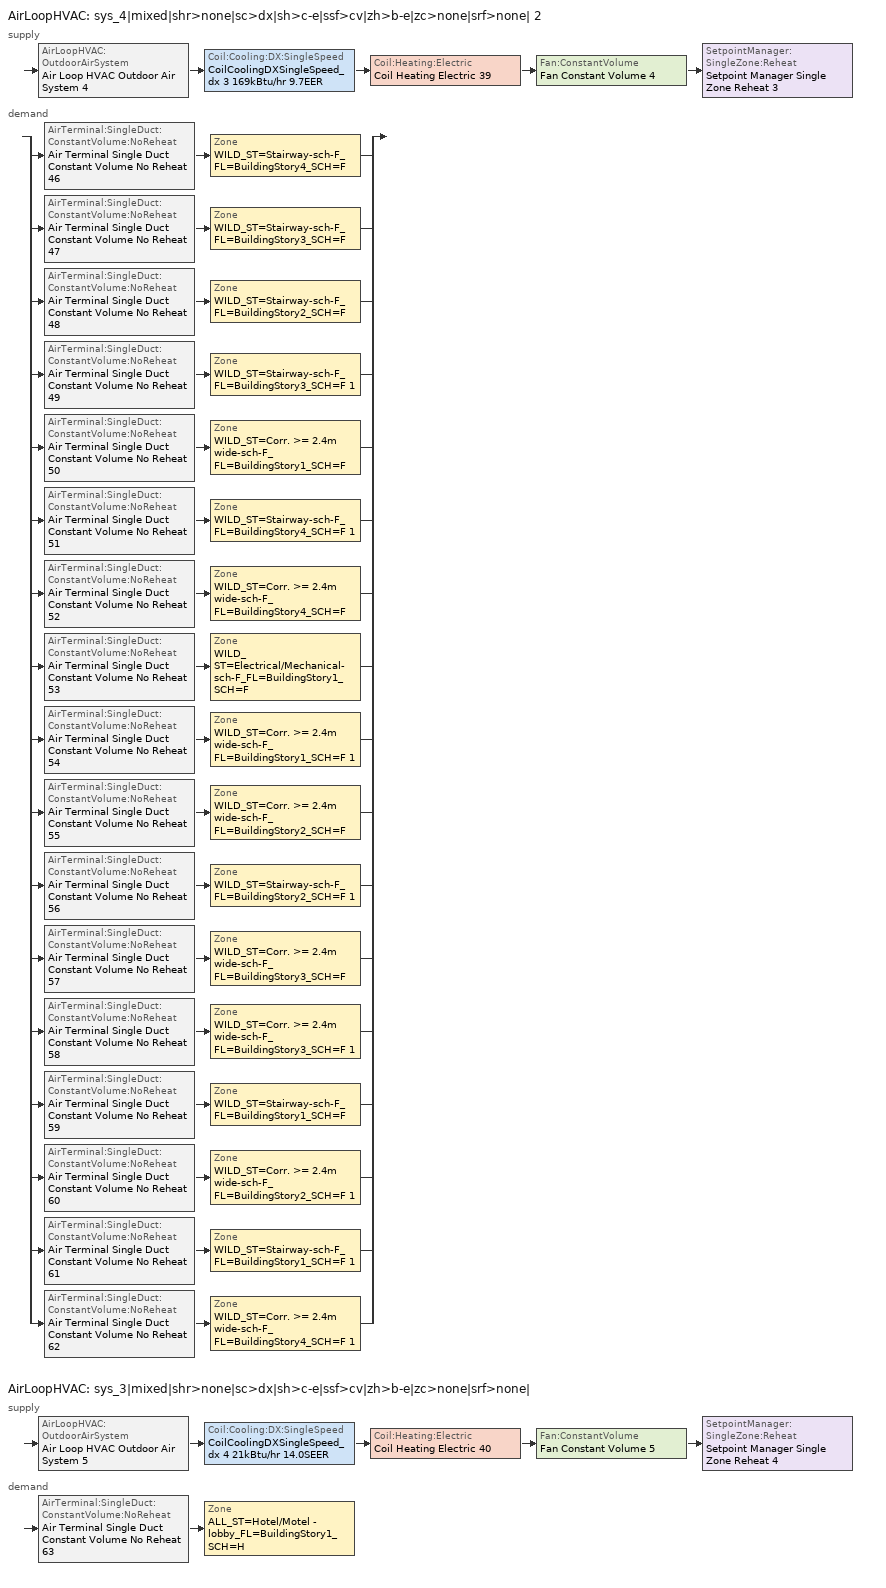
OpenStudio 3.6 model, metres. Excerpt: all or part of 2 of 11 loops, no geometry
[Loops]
AirLoopHVAC 'sys_4|mixed|shr>none|sc>dx|sh>c-e|ssf>cv|zh>b-e|zc>none|srf>none| 2'
 supply: AirLoopHVAC:OutdoorAirSystem 'Air Loop HVAC Outdoor Air System 4' > Coil:Cooling:DX:SingleSpeed 'CoilCoolingDXSingleSpeed_dx 3 169kBtu/hr 9.7EER' > Coil:Heating:Electric 'Coil Heating Electric 39' > Fan:ConstantVolume 'Fan Constant Volume 4' > SetpointManager:SingleZone:Reheat 'Setpoint Manager Single Zone Reheat 3'
 demand: split
  | AirTerminal:SingleDuct:ConstantVolume:NoReheat 'Air Terminal Single Duct Constant Volume No Reheat 46' > Zone 'WILD_ST=Stairway-sch-F_FL=BuildingStory4_SCH=F'
  | AirTerminal:SingleDuct:ConstantVolume:NoReheat 'Air Terminal Single Duct Constant Volume No Reheat 47' > Zone 'WILD_ST=Stairway-sch-F_FL=BuildingStory3_SCH=F'
  | AirTerminal:SingleDuct:ConstantVolume:NoReheat 'Air Terminal Single Duct Constant Volume No Reheat 48' > Zone 'WILD_ST=Stairway-sch-F_FL=BuildingStory2_SCH=F'
  | AirTerminal:SingleDuct:ConstantVolume:NoReheat 'Air Terminal Single Duct Constant Volume No Reheat 49' > Zone 'WILD_ST=Stairway-sch-F_FL=BuildingStory3_SCH=F 1'
  | AirTerminal:SingleDuct:ConstantVolume:NoReheat 'Air Terminal Single Duct Constant Volume No Reheat 50' > Zone 'WILD_ST=Corr. >= 2.4m wide-sch-F_FL=BuildingStory1_SCH=F'
  | AirTerminal:SingleDuct:ConstantVolume:NoReheat 'Air Terminal Single Duct Constant Volume No Reheat 51' > Zone 'WILD_ST=Stairway-sch-F_FL=BuildingStory4_SCH=F 1'
  | AirTerminal:SingleDuct:ConstantVolume:NoReheat 'Air Terminal Single Duct Constant Volume No Reheat 52' > Zone 'WILD_ST=Corr. >= 2.4m wide-sch-F_FL=BuildingStory4_SCH=F'
  | AirTerminal:SingleDuct:ConstantVolume:NoReheat 'Air Terminal Single Duct Constant Volume No Reheat 53' > Zone 'WILD_ST=Electrical/Mechanical-sch-F_FL=BuildingStory1_SCH=F'
  | AirTerminal:SingleDuct:ConstantVolume:NoReheat 'Air Terminal Single Duct Constant Volume No Reheat 54' > Zone 'WILD_ST=Corr. >= 2.4m wide-sch-F_FL=BuildingStory1_SCH=F 1'
  | AirTerminal:SingleDuct:ConstantVolume:NoReheat 'Air Terminal Single Duct Constant Volume No Reheat 55' > Zone 'WILD_ST=Corr. >= 2.4m wide-sch-F_FL=BuildingStory2_SCH=F'
  | AirTerminal:SingleDuct:ConstantVolume:NoReheat 'Air Terminal Single Duct Constant Volume No Reheat 56' > Zone 'WILD_ST=Stairway-sch-F_FL=BuildingStory2_SCH=F 1'
  | AirTerminal:SingleDuct:ConstantVolume:NoReheat 'Air Terminal Single Duct Constant Volume No Reheat 57' > Zone 'WILD_ST=Corr. >= 2.4m wide-sch-F_FL=BuildingStory3_SCH=F'
  | AirTerminal:SingleDuct:ConstantVolume:NoReheat 'Air Terminal Single Duct Constant Volume No Reheat 58' > Zone 'WILD_ST=Corr. >= 2.4m wide-sch-F_FL=BuildingStory3_SCH=F 1'
  | AirTerminal:SingleDuct:ConstantVolume:NoReheat 'Air Terminal Single Duct Constant Volume No Reheat 59' > Zone 'WILD_ST=Stairway-sch-F_FL=BuildingStory1_SCH=F'
  | AirTerminal:SingleDuct:ConstantVolume:NoReheat 'Air Terminal Single Duct Constant Volume No Reheat 60' > Zone 'WILD_ST=Corr. >= 2.4m wide-sch-F_FL=BuildingStory2_SCH=F 1'
  | AirTerminal:SingleDuct:ConstantVolume:NoReheat 'Air Terminal Single Duct Constant Volume No Reheat 61' > Zone 'WILD_ST=Stairway-sch-F_FL=BuildingStory1_SCH=F 1'
  | AirTerminal:SingleDuct:ConstantVolume:NoReheat 'Air Terminal Single Duct Constant Volume No Reheat 62' > Zone 'WILD_ST=Corr. >= 2.4m wide-sch-F_FL=BuildingStory4_SCH=F 1'
AirLoopHVAC 'sys_3|mixed|shr>none|sc>dx|sh>c-e|ssf>cv|zh>b-e|zc>none|srf>none|'
 supply: AirLoopHVAC:OutdoorAirSystem 'Air Loop HVAC Outdoor Air System 5' > Coil:Cooling:DX:SingleSpeed 'CoilCoolingDXSingleSpeed_dx 4 21kBtu/hr 14.0SEER' > Coil:Heating:Electric 'Coil Heating Electric 40' > Fan:ConstantVolume 'Fan Constant Volume 5' > SetpointManager:SingleZone:Reheat 'Setpoint Manager Single Zone Reheat 4'
 demand: AirTerminal:SingleDuct:ConstantVolume:NoReheat 'Air Terminal Single Duct Constant Volume No Reheat 63' > Zone 'ALL_ST=Hotel/Motel - lobby_FL=BuildingStory1_SCH=H'
[Sizing:Zone] Zone Cooling Design Supply Air Temperature Input Method=TemperatureDifference; Zone Cooling Design Supply Air Temperature {C}=14; Zone Cooling Design Supply Air Temperature Difference {deltaC}=11; Zone Heating Design Supply Air Temperature Input Method=TemperatureDifference; Zone Heating Design Supply Air Temperature {C}=40; Zone Heating Design Supply Air Temperature Difference {deltaC}=21; Zone Cooling Design Supply Air Humidity Ratio {kg-H2O/kg-air}=0.0085; Zone Heating Design Supply Air Humidity Ratio {kg-H2O/kg-air}=0.008; Zone Heating Sizing Factor=1.3; Zone Cooling Sizing Factor=1.1; Cooling Design Air Flow Method=DesignDay; Heating Design Air Flow Method=DesignDay; Account for Dedicated Outdoor Air System=No; Dedicated Outdoor Air System Control Strategy=NeutralSupplyAir; Dedicated Outdoor Air Low Setpoint Temperature for Design {C}=autosize; Dedicated Outdoor Air High Setpoint Temperature for Design {C}=autosize; Zone Load Sizing Method=Sensible Load Only No Latent Load; Zone Latent Cooling Design Supply Air Humidity Ratio Input Method=HumidityRatioDifference; Zone Cooling Design Supply Air Humidity Ratio Difference {kgWater/kgDryAir}=0.005; Zone Latent Heating Design Supply Air Humidity Ratio Input Method=HumidityRatioDifference; Zone Humidification Design Supply Air Humidity Ratio Difference {kgWater/kgDryAir}=0.005
ALL_ST=Hotel/Motel - lobby_FL=BuildingStory1_SCH=H; WILD_ST=Stairway-sch-F_FL=BuildingStory4_SCH=F; WILD_ST=Stairway-sch-F_FL=BuildingStory3_SCH=F; WILD_ST=Stairway-sch-F_FL=BuildingStory2_SCH=F; WILD_ST=Stairway-sch-F_FL=BuildingStory3_SCH=F 1; WILD_ST=Corr. >= 2.4m wide-sch-F_FL=BuildingStory1_SCH=F; WILD_ST=Stairway-sch-F_FL=BuildingStory4_SCH=F 1; WILD_ST=Corr. >= 2.4m wide-sch-F_FL=BuildingStory4_SCH=F; WILD_ST=Electrical/Mechanical-sch-F_FL=BuildingStory1_SCH=F; WILD_ST=Corr. >= 2.4m wide-sch-F_FL=BuildingStory1_SCH=F 1; WILD_ST=Corr. >= 2.4m wide-sch-F_FL=BuildingStory2_SCH=F; WILD_ST=Stairway-sch-F_FL=BuildingStory2_SCH=F 1; WILD_ST=Corr. >= 2.4m wide-sch-F_FL=BuildingStory3_SCH=F; WILD_ST=Corr. >= 2.4m wide-sch-F_FL=BuildingStory3_SCH=F 1; WILD_ST=Stairway-sch-F_FL=BuildingStory1_SCH=F; WILD_ST=Corr. >= 2.4m wide-sch-F_FL=BuildingStory2_SCH=F 1; WILD_ST=Stairway-sch-F_FL=BuildingStory1_SCH=F 1; WILD_ST=Corr. >= 2.4m wide-sch-F_FL=BuildingStory4_SCH=F 1
[Zone equipment]
ALL_ST=Hotel/Motel - lobby_FL=BuildingStory1_SCH=H: Zone HVAC Baseboard Convective Electric 63, Air Terminal Single Duct Constant Volume No Reheat 63
WILD_ST=Stairway-sch-F_FL=BuildingStory4_SCH=F: Zone HVAC Baseboard Convective Electric 46, Air Terminal Single Duct Constant Volume No Reheat 46
WILD_ST=Stairway-sch-F_FL=BuildingStory3_SCH=F: Zone HVAC Baseboard Convective Electric 47, Air Terminal Single Duct Constant Volume No Reheat 47
WILD_ST=Stairway-sch-F_FL=BuildingStory2_SCH=F: Zone HVAC Baseboard Convective Electric 48, Air Terminal Single Duct Constant Volume No Reheat 48
WILD_ST=Stairway-sch-F_FL=BuildingStory3_SCH=F 1: Zone HVAC Baseboard Convective Electric 49, Air Terminal Single Duct Constant Volume No Reheat 49
WILD_ST=Corr. >= 2.4m wide-sch-F_FL=BuildingStory1_SCH=F: Zone HVAC Baseboard Convective Electric 50, Air Terminal Single Duct Constant Volume No Reheat 50
WILD_ST=Stairway-sch-F_FL=BuildingStory4_SCH=F 1: Zone HVAC Baseboard Convective Electric 51, Air Terminal Single Duct Constant Volume No Reheat 51
WILD_ST=Corr. >= 2.4m wide-sch-F_FL=BuildingStory4_SCH=F: Zone HVAC Baseboard Convective Electric 52, Air Terminal Single Duct Constant Volume No Reheat 52
WILD_ST=Electrical/Mechanical-sch-F_FL=BuildingStory1_SCH=F: Zone HVAC Baseboard Convective Electric 53, Air Terminal Single Duct Constant Volume No Reheat 53
WILD_ST=Corr. >= 2.4m wide-sch-F_FL=BuildingStory1_SCH=F 1: Zone HVAC Baseboard Convective Electric 54, Air Terminal Single Duct Constant Volume No Reheat 54
WILD_ST=Corr. >= 2.4m wide-sch-F_FL=BuildingStory2_SCH=F: Zone HVAC Baseboard Convective Electric 55, Air Terminal Single Duct Constant Volume No Reheat 55
WILD_ST=Stairway-sch-F_FL=BuildingStory2_SCH=F 1: Zone HVAC Baseboard Convective Electric 56, Air Terminal Single Duct Constant Volume No Reheat 56
WILD_ST=Corr. >= 2.4m wide-sch-F_FL=BuildingStory3_SCH=F: Zone HVAC Baseboard Convective Electric 57, Air Terminal Single Duct Constant Volume No Reheat 57
WILD_ST=Corr. >= 2.4m wide-sch-F_FL=BuildingStory3_SCH=F 1: Zone HVAC Baseboard Convective Electric 58, Air Terminal Single Duct Constant Volume No Reheat 58
WILD_ST=Stairway-sch-F_FL=BuildingStory1_SCH=F: Zone HVAC Baseboard Convective Electric 59, Air Terminal Single Duct Constant Volume No Reheat 59
WILD_ST=Corr. >= 2.4m wide-sch-F_FL=BuildingStory2_SCH=F 1: Zone HVAC Baseboard Convective Electric 60, Air Terminal Single Duct Constant Volume No Reheat 60
WILD_ST=Stairway-sch-F_FL=BuildingStory1_SCH=F 1: Zone HVAC Baseboard Convective Electric 61, Air Terminal Single Duct Constant Volume No Reheat 61
WILD_ST=Corr. >= 2.4m wide-sch-F_FL=BuildingStory4_SCH=F 1: Zone HVAC Baseboard Convective Electric 62, Air Terminal Single Duct Constant Volume No Reheat 62
[AirLoopHVAC] Design Supply Air Flow Rate {m3/s}=autosize; Design Return Air Flow Fraction of Supply Air Flow=1
Name | Availability Schedule
sys_4|mixed|shr>none|sc>dx|sh>c-e|ssf>cv|zh>b-e|zc>none|srf>none| 2 | sys_4|mixed|shr>none|sc>dx|sh>c-e|ssf>cv|zh>b-e|zc>none|srf>none| 2 Occ Sch
sys_3|mixed|shr>none|sc>dx|sh>c-e|ssf>cv|zh>b-e|zc>none|srf>none| | sys_3|mixed|shr>none|sc>dx|sh>c-e|ssf>cv|zh>b-e|zc>none|srf>none| Occ Sch
[Sizing:System] Type of Load to Size On=Sensible; Design Outdoor Air Flow Rate {m3/s}=Autosize; Central Heating Maximum System Air Flow Ratio=1; Preheat Design Temperature {C}=7; Preheat Design Humidity Ratio {kg-H2O/kg-Air}=0.008; Precool Design Temperature {C}=13; Precool Design Humidity Ratio {kg-H2O/kg-Air}=0.008; Central Cooling Design Supply Air Temperature {C}=13; Central Heating Design Supply Air Temperature {C}=43; Sizing Option=NonCoincident; 100% Outdoor Air in Cooling=No; 100% Outdoor Air in Heating=No; Central Cooling Design Supply Air Humidity Ratio {kg-H2O/kg-Air}=0.0085; Central Heating Design Supply Air Humidity Ratio {kg-H2O/kg-Air}=0.008; Cooling Design Air Flow Method=DesignDay; Cooling Design Air Flow Rate {m3/s}=0; Heating Design Air Flow Method=DesignDay; Heating Design Air Flow Rate {m3/s}=0; System Outdoor Air Method=ZoneSum; Zone Maximum Outdoor Air Fraction=1; Cooling Supply Air Flow Rate Per Floor Area {m3/s-m2}=0.00996765; Cooling Fraction of Autosized Cooling Supply Air Flow Rate=1; Cooling Supply Air Flow Rate Per Unit Cooling Capacity {m3/s-W}=3.94755e-05; Heating Supply Air Flow Rate Per Floor Area {m3/s-m2}=0.00996765; Heating Fraction of Autosized Heating Supply Air Flow Rate=1; Heating Fraction of Autosized Cooling Supply Air Flow Rate=1; Heating Supply Air Flow Rate Per Unit Heating Capacity {m3/s-W}=3.15882e-05; Cooling Design Capacity Method=CoolingDesignCapacity; Cooling Design Capacity {W}=autosize; Cooling Design Capacity Per Floor Area {W/m2}=234.7; Fraction of Autosized Cooling Design Capacity=1; Heating Design Capacity Method=HeatingDesignCapacity; Heating Design Capacity {W}=autosize; Heating Design Capacity Per Floor Area {W/m2}=157; Fraction of Autosized Heating Design Capacity=1; Central Cooling Capacity Control Method=OnOff; Occupant Diversity=autosize
sys_4|mixed|shr>none|sc>dx|sh>c-e|ssf>cv|zh>b-e|zc>none|srf>none| 2; sys_3|mixed|shr>none|sc>dx|sh>c-e|ssf>cv|zh>b-e|zc>none|srf>none|
[Fan:ConstantVolume] Availability Schedule=Always On Discrete; Fan Total Efficiency=0.39975; Pressure Rise {Pa}=640; Maximum Flow Rate {m3/s}=AutoSize; Motor Efficiency=0.615
Fan Constant Volume 4; Fan Constant Volume 5
[Coil:Heating:Electric] Availability Schedule=Always On Discrete
Coil Heating Electric 39; Coil Heating Electric 40
[Coil:Cooling:DX:SingleSpeed] Availability Schedule=Always On Discrete; Rated Total Cooling Capacity {W}=autosize; Rated Sensible Heat Ratio=autosize; Rated Air Flow Rate {m3/s}=autosize; Rated Evaporator Fan Power Per Volume Flow Rate 2017 {W/(m3/s)}=773.3; Rated Evaporator Fan Power Per Volume Flow Rate 2023 {W/(m3/s)}=934.4; Total Cooling Capacity Function of Temperature Curve=DXCOOL-NECB2011-REF-CAPFT; Total Cooling Capacity Function of Flow Fraction Curve=DXCOOL-NECB2011-REF-CAPFFLOW; Energy Input Ratio Function of Temperature Curve=DXCOOL-NECB2011-REF-COOLEIRFT; Energy Input Ratio Function of Flow Fraction Curve=DXCOOL-NECB2011-REF-COOLEIRFFLOW; Part Load Fraction Correlation Curve=DXCOOL-NECB2011-REF-COOLPLFFPLR; Minimum Outdoor Dry-Bulb Temperature for Compressor Operation {C}=-25; Nominal Time for Condensate Removal to Begin {s}=0; Ratio of Initial Moisture Evaporation Rate and Steady State Latent Capacity=0; Maximum Cycling Rate {cycles/hr}=0; Latent Capacity Time Constant {s}=0; Condenser Type=AirCooled; Evaporative Condenser Effectiveness=0.9; Evaporative Condenser Air Flow Rate {m3/s}=autosize; Evaporative Condenser Pump Rated Power Consumption {W}=autosize; Crankcase Heater Capacity {W}=0; Maximum Outdoor Dry-Bulb Temperature for Crankcase Heater Operation {C}=10; Basin Heater Capacity {W/K}=0; Basin Heater Setpoint Temperature {C}=2
Name | Rated COP {W/W}
CoilCoolingDXSingleSpeed_dx 3 169kBtu/hr 9.7EER | 3.36599
CoilCoolingDXSingleSpeed_dx 4 21kBtu/hr 14.0SEER | 4.11713
[Controller:OutdoorAir] Minimum Outdoor Air Flow Rate {m3/s}=autosize; Maximum Outdoor Air Flow Rate {m3/s}=Autosize; Economizer Control Action Type=ModulateFlow; Lockout Type=NoLockout; Minimum Limit Type=FixedMinimum; High Humidity Control=No; Heat Recovery Bypass Control Type=BypassWhenWithinEconomizerLimits
Name | Economizer Control Type | Minimum Outdoor Air Schedule | Controller Mechanical Ventilation | Economizer Maximum Limit Dry-Bulb Temperature {C} | Economizer Maximum Limit Enthalpy {J/kg} | Economizer Minimum Limit Dry-Bulb Temperature {C}
Controller Outdoor Air 4 | DifferentialEnthalpy | sys_4|mixed|shr>none|sc>dx|sh>c-e|ssf>cv|zh>b-e|zc>none|srf>none| 2 Occ Sch | Controller Mechanical Ventilation 4
Controller Outdoor Air 5 | NoEconomizer | sys_3|mixed|shr>none|sc>dx|sh>c-e|ssf>cv|zh>b-e|zc>none|srf>none| Occ Sch | Controller Mechanical Ventilation 5 | 28 | 64000 | -100
[Controller:MechanicalVentilation] Availability Schedule=Always On Discrete; System Outdoor Air Method=ZoneSum
Controller Mechanical Ventilation 4; Controller Mechanical Ventilation 5
[AirLoopHVAC:OutdoorAirSystem]
Name | Controller
Air Loop HVAC Outdoor Air System 4 | Controller Outdoor Air 4
Air Loop HVAC Outdoor Air System 5 | Controller Outdoor Air 5
[ZoneHVAC:Baseboard:Convective:Electric] Availability Schedule=Always On Discrete; Nominal Capacity {W}=autosize; Efficiency=1
Zone HVAC Baseboard Convective Electric 46; Zone HVAC Baseboard Convective Electric 47; Zone HVAC Baseboard Convective Electric 48; Zone HVAC Baseboard Convective Electric 49; Zone HVAC Baseboard Convective Electric 50; Zone HVAC Baseboard Convective Electric 51; Zone HVAC Baseboard Convective Electric 52; Zone HVAC Baseboard Convective Electric 53; Zone HVAC Baseboard Convective Electric 54; Zone HVAC Baseboard Convective Electric 55; Zone HVAC Baseboard Convective Electric 56; Zone HVAC Baseboard Convective Electric 57; Zone HVAC Baseboard Convective Electric 58; Zone HVAC Baseboard Convective Electric 59; Zone HVAC Baseboard Convective Electric 60; Zone HVAC Baseboard Convective Electric 61; Zone HVAC Baseboard Convective Electric 62; Zone HVAC Baseboard Convective Electric 63
[AirTerminal:SingleDuct:ConstantVolume:NoReheat] Availability Schedule=Always On Discrete; Maximum Air Flow Rate {m3/s}=AutoSize
Air Terminal Single Duct Constant Volume No Reheat 46; Air Terminal Single Duct Constant Volume No Reheat 47; Air Terminal Single Duct Constant Volume No Reheat 48; Air Terminal Single Duct Constant Volume No Reheat 49; Air Terminal Single Duct Constant Volume No Reheat 50; Air Terminal Single Duct Constant Volume No Reheat 51; Air Terminal Single Duct Constant Volume No Reheat 52; Air Terminal Single Duct Constant Volume No Reheat 53; Air Terminal Single Duct Constant Volume No Reheat 54; Air Terminal Single Duct Constant Volume No Reheat 55; Air Terminal Single Duct Constant Volume No Reheat 56; Air Terminal Single Duct Constant Volume No Reheat 57; Air Terminal Single Duct Constant Volume No Reheat 58; Air Terminal Single Duct Constant Volume No Reheat 59; Air Terminal Single Duct Constant Volume No Reheat 60; Air Terminal Single Duct Constant Volume No Reheat 61; Air Terminal Single Duct Constant Volume No Reheat 62; Air Terminal Single Duct Constant Volume No Reheat 63
[SetpointManager:SingleZone:Reheat] Minimum Supply Air Temperature {C}=13; Maximum Supply Air Temperature {C}=43
Name | Control Zone | Setpoint Node or NodeList
Setpoint Manager Single Zone Reheat 3 | WILD_ST=Stairway-sch-F_FL=BuildingStory4_SCH=F | sys_4|mixed|shr>none|sc>dx|sh>c-e|ssf>cv|zh>b-e|zc>none|srf>none| 2 Supply Outlet Node
Setpoint Manager Single Zone Reheat 4 | ALL_ST=Hotel/Motel - lobby_FL=BuildingStory1_SCH=H | sys_3|mixed|shr>none|sc>dx|sh>c-e|ssf>cv|zh>b-e|zc>none|srf>none| Supply Outlet Node
[Schedule:Ruleset]
Name | Default Day Schedule | Summer Design Day Schedule | Winter Design Day Schedule
sys_3|mixed|shr>none|sc>dx|sh>c-e|ssf>cv|zh>b-e|zc>none|srf>none| Occ Sch | sys_3|mixed|shr>none|sc>dx|sh>c-e|ssf>cv|zh>b-e|zc>none|srf>none| Occ Sch Default | sys_3|mixed|shr>none|sc>dx|sh>c-e|ssf>cv|zh>b-e|zc>none|srf>none| Occ Sch Summer Design Day | sys_3|mixed|shr>none|sc>dx|sh>c-e|ssf>cv|zh>b-e|zc>none|srf>none| Occ Sch Winter Design Day
sys_4|mixed|shr>none|sc>dx|sh>c-e|ssf>cv|zh>b-e|zc>none|srf>none| 2 Occ Sch | sys_4|mixed|shr>none|sc>dx|sh>c-e|ssf>cv|zh>b-e|zc>none|srf>none| 2 Occ Sch Default | sys_4|mixed|shr>none|sc>dx|sh>c-e|ssf>cv|zh>b-e|zc>none|srf>none| 2 Occ Sch Summer Design Day | sys_4|mixed|shr>none|sc>dx|sh>c-e|ssf>cv|zh>b-e|zc>none|srf>none| 2 Occ Sch Winter Design Day
[Schedule:Day]
sys_3|mixed|shr>none|sc>dx|sh>c-e|ssf>cv|zh>b-e|zc>none|srf>none| Occ Sch Default; sys_3|mixed|shr>none|sc>dx|sh>c-e|ssf>cv|zh>b-e|zc>none|srf>none| Occ Sch Winter Design Day; sys_3|mixed|shr>none|sc>dx|sh>c-e|ssf>cv|zh>b-e|zc>none|srf>none| Occ Sch Summer Design Day; sys_4|mixed|shr>none|sc>dx|sh>c-e|ssf>cv|zh>b-e|zc>none|srf>none| 2 Occ Sch Default; sys_4|mixed|shr>none|sc>dx|sh>c-e|ssf>cv|zh>b-e|zc>none|srf>none| 2 Occ Sch Winter Design Day; sys_4|mixed|shr>none|sc>dx|sh>c-e|ssf>cv|zh>b-e|zc>none|srf>none| 2 Occ Sch Summer Design Day: 24, 0, 1
[Schedule:Constant]
Always On Discrete: Value=1
[Curve:Biquadratic] Minimum Value of x=13; Maximum Value of x=24; Minimum Value of y=24; Maximum Value of y=46
Name | Coefficient1 Constant | Coefficient2 x | Coefficient3 x**2 | Coefficient4 y | Coefficient5 y**2 | Coefficient6 x*y
DXCOOL-NECB2011-REF-CAPFT | 0.867905 | 0.0142459 | 0.00055436 | -0.0075575 | 3.3e-05 | -0.0001918
DXCOOL-NECB2011-REF-COOLEIRFT | 0.114171 | 0.0281822 | -0.0004199 | 0.0214108 | 0.000161028 | -0.000679104
[Curve:Quadratic] Minimum Value of x=0.5; Maximum Value of x=1.5
Name | Coefficient1 Constant | Coefficient2 x | Coefficient3 x**2
DXCOOL-NECB2011-REF-CAPFFLOW | 0.8 | 0.2 | 0
DXCOOL-NECB2011-REF-COOLEIRFFLOW | 1.1552 | -0.1808 | 0.0256
[Curve:Cubic]
DXCOOL-NECB2011-REF-COOLPLFFPLR: Coefficient1 Constant=0.0277; Coefficient2 x=4.9151; Coefficient3 x**2=-8.184; Coefficient4 x**3=4.2702; Minimum Value of x=0.7; Maximum Value of x=1
